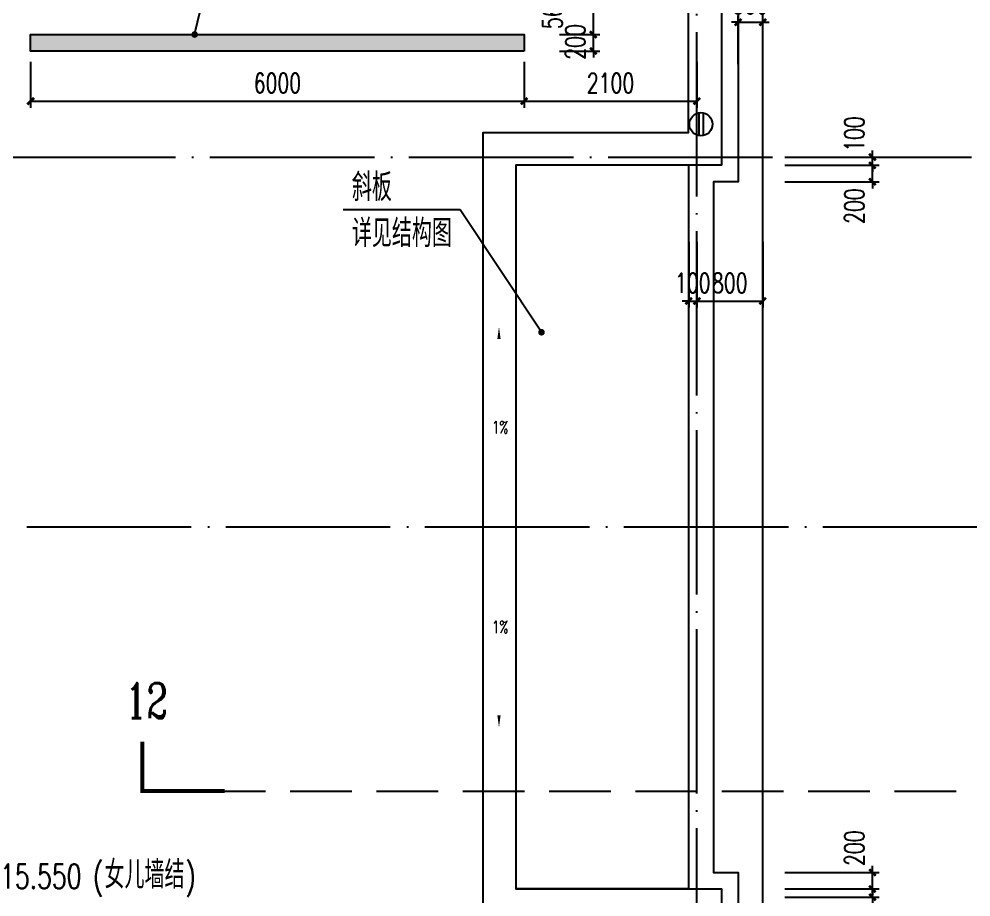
# Model space of a CAD drawing. Extents: x -1313754 to 847533, y 489853 to 941203.
# Drawn here: x 362905 to 374478, y 774223 to 784899 of the extents above; entities that cross this region are included whole.
import ezdxf

# ---------------------------------------------------------------- set-up
doc = ezdxf.new("R2010")
doc.units = 0
doc.header["$LTSCALE"] = 1000
doc.header["$MEASUREMENT"] = 0
doc.linetypes.add('DASH', pattern=[0.35, 0.25, -0.1])
doc.linetypes.add('DOTE', pattern=[2.42, 2, -0.2, 0.02, -0.2])
doc.layers.get('Defpoints').update_dxf_attribs({"color": 210})
for name, color, linetype in [('A-AXIS-DOTE', 14, 'DOTE'), ('A-AXIS-DP', 126, 'Continuous'), ('A-AXIS-SYMB', 3, 'Continuous'), ('A-DRAIN', 142, 'Continuous'), ('A-HATCH-2', 251, 'Continuous'), ('A-LIN-V', 9, 'Continuous'), ('A-SFCE', 30, 'Continuous'), ('A-WINDOW', 140, 'Continuous'), ('AS-COLN', 6, 'Continuous'), ('AS-WALL', 40, 'Continuous'), ('AS-结构边线层', 200, 'Continuous'), ('DIM_SYMB', 3, 'Continuous'), ('EQUIP_雨水斗', 7, 'Continuous'), ('PUB_TEXT', 7, 'Continuous')]:
    doc.layers.add(name, color=color, linetype=linetype)
doc.styles.add('_TCH_DIM', font='SIMPLEX', dxfattribs={"bigfont": 'GBCBIG'})
doc.styles.add('_TCH_DIM_T3', font='SIMPLEX', dxfattribs={"width": 0.705882, "bigfont": 'GBCBIG'})
doc.styles.add('_TCH_LABEL', font='COMPLEX', dxfattribs={"bigfont": 'GBCBIG'})
doc.dimstyles.new('_TCH_ARCH&&80', dxfattribs={"dimtxt": 238, "dimasz": 80, "dimexe": 80, "dimexo": 80, "dimgap": 101, "dimtad": 1, "dimdec": 0, "dimzin": 0, "dimdsep": 46, "dimtxsty": '_TCH_DIM_T3', "dimblk": 'ARCHTICK', "dimcen": 0.09, "dimclrt": 7, "dimazin": 2, "dimtfac": 1, "dimtdec": 0, "dimtix": 1, "dimtmove": 2, "dimatfit": 3, "dimfxl": 0, "dimtolj": 1, "dimtzin": 0, "dimarcsym": 0})

# ---------------------------------------------------------------- blocks, each defined once
blk = doc.blocks.new('_ArchTick')
at = {"color": 0, "linetype": 'ByBlock', "const_width": 0.4}
blk.add_lwpolyline([(-0.5, -0.5), (0.5, 0.5)], dxfattribs=at)
blk = doc.blocks.new('*D1519')
at = {"layer": 'A-AXIS-DP', "color": 0, "lineweight": -2}
for p, q in [((-129054, 782190), (-129054, 781390)), ((-128954, 782190), (-128954, 781390)), ((-129054, 781470), (-129134, 781470)), ((-129054, 781470), (-128954, 781470)), ((-128954, 781470), (-128874, 781470))]:
    blk.add_line(p, q, dxfattribs=at)
at = {"layer": 'Defpoints', "color": 0}
for p in [(-129054, 782270), (-128954, 782270), (-128954, 781470)]:
    blk.add_point(p, dxfattribs=at)
at = {"layer": 'A-AXIS-DP', "color": 0, "lineweight": -2, "xscale": 80, "yscale": 80, "zscale": 80}
blk.add_blockref('_ArchTick', (-129054, 781470), dxfattribs=at)
at = {"layer": 'A-AXIS-DP', "color": 0, "lineweight": -2, "xscale": 80, "yscale": 80, "zscale": 80, "rotation": 180}
blk.add_blockref('_ArchTick', (-128954, 781470), dxfattribs=at)
at = {"layer": 'A-AXIS-DP', "color": 7, "insert": (-129004, 781690), "char_height": 238, "attachment_point": 5, "style": '_TCH_DIM_T3'}
blk.add_mtext('\\A1;100', dxfattribs=at)
blk = doc.blocks.new('*D1520')
at = {"layer": 'A-AXIS-DP', "color": 0, "lineweight": -2}
for p, q in [((-128954, 782190), (-128954, 781390)), ((-128154, 782190), (-128154, 781390)), ((-128954, 781470), (-128154, 781470))]:
    blk.add_line(p, q, dxfattribs=at)
at = {"layer": 'Defpoints', "color": 0}
for p in [(-128954, 782270), (-128154, 782270), (-128154, 781470)]:
    blk.add_point(p, dxfattribs=at)
at = {"layer": 'A-AXIS-DP', "color": 0, "lineweight": -2, "xscale": 80, "yscale": 80, "zscale": 80, "rotation": 180}
blk.add_blockref('_ArchTick', (-128954, 781470), dxfattribs=at)
at = {"layer": 'A-AXIS-DP', "color": 0, "lineweight": -2, "xscale": 80, "yscale": 80, "zscale": 80}
blk.add_blockref('_ArchTick', (-128154, 781470), dxfattribs=at)
at = {"layer": 'A-AXIS-DP', "color": 7, "insert": (-128554, 781690), "char_height": 238, "attachment_point": 5, "style": '_TCH_DIM_T3'}
blk.add_mtext('\\A1;800', dxfattribs=at)
blk = doc.blocks.new('*D1521')
at = {"layer": 'A-AXIS-DP', "color": 0, "lineweight": -2}
for p, q in [((-128454.18452, 784350), (-128454.18452, 784940)), ((-128154.18454, 784350), (-128154.18454, 784940)), ((-128454.18452, 784860), (-128534.18452, 784860)), ((-128454.18452, 784860), (-128154.18454, 784860)), ((-128154.18454, 784860), (-128074.18454, 784860))]:
    blk.add_line(p, q, dxfattribs=at)
at = {"layer": 'Defpoints', "color": 0}
for p in [(-128154.18454, 784860), (-128454.18452, 784270), (-128154.18454, 784270)]:
    blk.add_point(p, dxfattribs=at)
at = {"layer": 'A-AXIS-DP', "color": 0, "lineweight": -2, "xscale": 80, "yscale": 80, "zscale": 80}
blk.add_blockref('_ArchTick', (-128454.18452, 784860), dxfattribs=at)
at = {"layer": 'A-AXIS-DP', "color": 0, "lineweight": -2, "xscale": 80, "yscale": 80, "zscale": 80, "rotation": 180}
blk.add_blockref('_ArchTick', (-128154.18454, 784860), dxfattribs=at)
at = {"layer": 'A-AXIS-DP', "color": 7, "insert": (-128304.18453, 785080), "char_height": 238, "attachment_point": 5, "style": '_TCH_DIM_T3'}
blk.add_mtext('\\A1;300', dxfattribs=at)
blk = doc.blocks.new('*D1528')
at = {"layer": 'A-AXIS-DP', "color": 0, "lineweight": -2}
for p, q in [((-126820, 774320), (-126820, 774400)), ((-127884, 774320), (-126740, 774320)), ((-126820, 774220), (-126820, 774320)), ((-127884, 774220), (-126740, 774220)), ((-126820, 774220), (-126820, 774140))]:
    blk.add_line(p, q, dxfattribs=at)
at = {"layer": 'Defpoints', "color": 0}
for p in [(-127964, 774320), (-126820, 774320), (-127964, 774220)]:
    blk.add_point(p, dxfattribs=at)
at = {"layer": 'A-AXIS-DP', "color": 0, "lineweight": -2, "xscale": 80, "yscale": 80, "zscale": 80}
for p, rotation in [((-126820, 774320), 270), ((-126820, 774220), 90)]:
    blk.add_blockref('_ArchTick', p, dxfattribs=dict(at, rotation=rotation))
at = {"layer": 'A-AXIS-DP', "color": 7, "insert": (-127040, 773940), "char_height": 238, "attachment_point": 5, "rotation": 90, "style": '_TCH_DIM_T3'}
blk.add_mtext('\\A1;100', dxfattribs=at)
blk = doc.blocks.new('*D1529')
at = {"layer": 'A-AXIS-DP', "color": 0, "lineweight": -2}
for p, q in [((-126820, 774520), (-126820, 774600)), ((-127884, 774520), (-126740, 774520)), ((-126820, 774320), (-126820, 774520)), ((-127884, 774320), (-126740, 774320)), ((-126820, 774320), (-126820, 774240))]:
    blk.add_line(p, q, dxfattribs=at)
at = {"layer": 'Defpoints', "color": 0}
for p in [(-127964, 774520), (-126820, 774520), (-127964, 774320)]:
    blk.add_point(p, dxfattribs=at)
at = {"layer": 'A-AXIS-DP', "color": 0, "lineweight": -2, "xscale": 80, "yscale": 80, "zscale": 80}
for p, rotation in [((-126820, 774520), 270), ((-126820, 774320), 90)]:
    blk.add_blockref('_ArchTick', p, dxfattribs=dict(at, rotation=rotation))
at = {"layer": 'A-AXIS-DP', "color": 7, "insert": (-127040, 774816), "char_height": 238, "attachment_point": 5, "rotation": 90, "style": '_TCH_DIM_T3'}
blk.add_mtext('\\A1;200', dxfattribs=at)
blk = doc.blocks.new('*D1530')
at = {"layer": 'A-AXIS-DP', "color": 0, "lineweight": -2}
for p, q in [((-126820, 783220), (-126820, 783300)), ((-127884, 783220), (-126740, 783220)), ((-126820, 783120), (-126820, 783220)), ((-127884, 783120), (-126740, 783120)), ((-126820, 783120), (-126820, 783040))]:
    blk.add_line(p, q, dxfattribs=at)
at = {"layer": 'Defpoints', "color": 0}
for p in [(-127964, 783220), (-126820, 783220), (-127964, 783120)]:
    blk.add_point(p, dxfattribs=at)
at = {"layer": 'A-AXIS-DP', "color": 0, "lineweight": -2, "xscale": 80, "yscale": 80, "zscale": 80}
for p, rotation in [((-126820, 783220), 270), ((-126820, 783120), 90)]:
    blk.add_blockref('_ArchTick', p, dxfattribs=dict(at, rotation=rotation))
at = {"layer": 'A-AXIS-DP', "color": 7, "insert": (-127040, 783500), "char_height": 238, "attachment_point": 5, "rotation": 90, "style": '_TCH_DIM_T3'}
blk.add_mtext('\\A1;100', dxfattribs=at)
blk = doc.blocks.new('*D1531')
at = {"layer": 'A-AXIS-DP', "color": 0, "lineweight": -2}
for p, q in [((-126820, 783120), (-126820, 783200)), ((-127884, 783120), (-126740, 783120)), ((-126820, 782920), (-126820, 783120)), ((-127884, 782920), (-126740, 782920)), ((-126820, 782920), (-126820, 782840))]:
    blk.add_line(p, q, dxfattribs=at)
at = {"layer": 'Defpoints', "color": 0}
for p in [(-127964, 783120), (-126820, 783120), (-127964, 782920)]:
    blk.add_point(p, dxfattribs=at)
at = {"layer": 'A-AXIS-DP', "color": 0, "lineweight": -2, "xscale": 80, "yscale": 80, "zscale": 80}
for p, rotation in [((-126820, 783120), 270), ((-126820, 782920), 90)]:
    blk.add_blockref('_ArchTick', p, dxfattribs=dict(at, rotation=rotation))
at = {"layer": 'A-AXIS-DP', "color": 7, "insert": (-127040, 782624), "char_height": 238, "attachment_point": 5, "rotation": 90, "style": '_TCH_DIM_T3'}
blk.add_mtext('\\A1;200', dxfattribs=at)
blk = doc.blocks.new('*D1586')
at = {"layer": 'A-AXIS-DP', "color": 0, "lineweight": -2}
for p, q in [((-130626, 785275), (-130133, 785275)), ((-130213, 784710), (-130213, 785275)), ((-130626, 784710), (-130133, 784710))]:
    blk.add_line(p, q, dxfattribs=at)
at = {"layer": 'Defpoints', "color": 0}
for p in [(-130706, 785275), (-130213, 785275), (-130706, 784710)]:
    blk.add_point(p, dxfattribs=at)
at = {"layer": 'A-AXIS-DP', "color": 0, "lineweight": -2, "xscale": 80, "yscale": 80, "zscale": 80}
for p, rotation in [((-130213, 785275), 90), ((-130213, 784710), 270)]:
    blk.add_blockref('_ArchTick', p, dxfattribs=dict(at, rotation=rotation))
at = {"layer": 'A-AXIS-DP', "color": 7, "insert": (-130713, 784993), "char_height": 238, "attachment_point": 5, "rotation": 90, "style": '_TCH_DIM_T3'}
blk.add_mtext('\\A1;565', dxfattribs=at)
blk = doc.blocks.new('*D1587')
at = {"layer": 'A-AXIS-DP', "color": 0, "lineweight": -2}
for p, q in [((-130213, 784710), (-130213, 784790)), ((-130626, 784710), (-130133, 784710)), ((-130213, 784510), (-130213, 784710)), ((-130626, 784510), (-130133, 784510)), ((-130213, 784510), (-130213, 784430))]:
    blk.add_line(p, q, dxfattribs=at)
at = {"layer": 'Defpoints', "color": 0}
for p in [(-130706, 784710), (-130213, 784710), (-130706, 784510)]:
    blk.add_point(p, dxfattribs=at)
at = {"layer": 'A-AXIS-DP', "color": 0, "lineweight": -2, "xscale": 80, "yscale": 80, "zscale": 80}
for p, rotation in [((-130213, 784710), 270), ((-130213, 784510), 90)]:
    blk.add_blockref('_ArchTick', p, dxfattribs=dict(at, rotation=rotation))
at = {"layer": 'A-AXIS-DP', "color": 7, "insert": (-130433, 784620), "char_height": 238, "attachment_point": 5, "rotation": 90, "style": '_TCH_DIM_T3'}
blk.add_mtext('\\A1;200', dxfattribs=at)
blk = doc.blocks.new('*D1588')
at = {"layer": 'A-AXIS-DP', "color": 0, "lineweight": -2}
for p, q in [((-137054, 784380), (-137054, 783820)), ((-131054, 784380), (-131054, 783820)), ((-137054, 783900), (-131054, 783900))]:
    blk.add_line(p, q, dxfattribs=at)
at = {"layer": 'Defpoints', "color": 0}
for p in [(-137054, 784460), (-131054, 784460), (-131054, 783900)]:
    blk.add_point(p, dxfattribs=at)
at = {"layer": 'A-AXIS-DP', "color": 0, "lineweight": -2, "xscale": 80, "yscale": 80, "zscale": 80, "rotation": 180}
blk.add_blockref('_ArchTick', (-137054, 783900), dxfattribs=at)
at = {"layer": 'A-AXIS-DP', "color": 0, "lineweight": -2, "xscale": 80, "yscale": 80, "zscale": 80}
blk.add_blockref('_ArchTick', (-131054, 783900), dxfattribs=at)
at = {"layer": 'A-AXIS-DP', "color": 7, "insert": (-134054, 784120), "char_height": 238, "attachment_point": 5, "style": '_TCH_DIM_T3'}
blk.add_mtext('\\A1;6000', dxfattribs=at)
blk = doc.blocks.new('*D1589')
at = {"layer": 'A-AXIS-DP', "color": 0, "lineweight": -2}
for p, q in [((-131054, 784380), (-131054, 783820)), ((-128954, 784380), (-128954, 783820)), ((-131054, 783900), (-128954, 783900))]:
    blk.add_line(p, q, dxfattribs=at)
at = {"layer": 'Defpoints', "color": 0}
for p in [(-131054, 784460), (-128954, 784460), (-128954, 783900)]:
    blk.add_point(p, dxfattribs=at)
at = {"layer": 'A-AXIS-DP', "color": 0, "lineweight": -2, "xscale": 80, "yscale": 80, "zscale": 80, "rotation": 180}
blk.add_blockref('_ArchTick', (-131054, 783900), dxfattribs=at)
at = {"layer": 'A-AXIS-DP', "color": 0, "lineweight": -2, "xscale": 80, "yscale": 80, "zscale": 80}
blk.add_blockref('_ArchTick', (-128954, 783900), dxfattribs=at)
at = {"layer": 'A-AXIS-DP', "color": 7, "insert": (-130004, 784120), "char_height": 238, "attachment_point": 5, "style": '_TCH_DIM_T3'}
blk.add_mtext('\\A1;2100', dxfattribs=at)
blk = doc.blocks.new('$TwtSys$00000139')
at = {"color": 7}
for p, q in [((-18.8, 91.9, 0), (-18.8, -91.9, 0)), ((18.8, 91.9, 0), (18.8, -91.9, 0))]:
    blk.add_line(p, q, dxfattribs=at)
blk.add_circle((0, 0, 0), 93.8)
blk = doc.blocks.new('43243')
at = {"layer": 'AS-结构边线层'}
blk.add_lwpolyline([(371646, 818320), (371646, 782920), (371346, 782920), (371346, 774520), (371646, 774520), (371646, 741420), (359546, 741420), (359546, 741720), (359446, 741720), (359446, 741920), (357146, 741920), (357146, 741720), (356846, 741720), (356846, 741420), (356046, 741420), (356046, 741420), (356046, 832020)], dxfattribs=at)
blk = doc.blocks.new('dote')
at = {"layer": 'A-AXIS-DOTE'}
for p, q in [((91882.2, -264080), (91882.2, 36662.3)), ((76282.2, -21600), (98661.5, -21600)), ((112355, -26100), (76282.2, -26100))]:
    blk.add_line(p, q, dxfattribs=at)
at = {"layer": 'DIM_SYMB', "const_width": 50}
blk.add_lwpolyline([(85141.4, -28708.6), (85141.4, -29308.6), (86141.4, -29308.6)], dxfattribs=at)
at = {"layer": 'DIM_SYMB', "linetype": 'DASH', "ltscale": 3}
blk.add_lwpolyline([(85886.4, -29308.6), (162136.4, -29308.6)], dxfattribs=at)
at = {"layer": 'PUB_TEXT', "style": '_TCH_LABEL', "width": 0.705882}
blk.add_text('12', height=425, dxfattribs=at).set_placement((84934.2, -28421.1))
blk = doc.blocks.new('rrrrrrrrrrrrrrrrrrrrr')
at = {"layer": 'A-HATCH-2'}
h = blk.add_hatch(dxfattribs=at)
h.set_pattern_fill('混凝土', color=8, scale=30, angle=-90)
h.set_pattern_definition([(320, (95317.41, 335405.16), (-18.82564, -215.178055), [22.5, -247.5]), (265, (95317.41, 335405.16), (225.65764, 41.6254), [18, -198]), (10.4514, (95315.84, 335387.23), (206.83186, -173.552815), [19.12206, -210.34263]), (316.1842, (95377.4, 335405.16), (-49.6557, -320.17231), [33.75, -371.25]), (6.6356, (95373.27, 335378.48), (292.23536, -280.39881), [28.68309, -315.5139]), (261.1842, (95377.4, 335405.16), (292.23558, -280.39858), [27, -297]), (291, (95362.41, 335375.16), (-120.78567, -179.072116), [22.5, -247.5]), (236, (95362.41, 335375.16), (217.54501, -72.9946), [18, -198]), (341.4514, (95352.35, 335360.23), (96.75915, -252.06679), [19.12206, -210.34263]), (307.5, (95317.41, 335405.16), (99.868156, -3.647957), [0, -195.6, 0, -201, 0, -198.75]), (277.5, (95317.41, 335405.16), (118.323514, -78.920861), [0, -114.6, 0, -191.1, 0, -75.75]), (237.5, (95317.41, 335472.06), (-6.766462, -160.146731), [0, -75, 0, -234, 0, -310.5]), (227.5, (95317.41, 335502.06), (30.031495, -174.95585), [0, -97.5, 0, -155.4, 0, -220.5])])
h.paths.add_polyline_path([(-137054.2, 784710), (-137054.2, 784510), (-131054.2, 784510), (-131054.2, 784710)])
at = {"layer": 'A-AXIS-SYMB'}
for points in [[(-131360, 780061.6, 0, 0, 0), (-131360, 781156.6, 0, 40, 0), (-131360, 781006.6, 0, 0, 0)], [(-131360, 777378.4, 0, 0, 0), (-131360, 776283.4, 0, 40, 0), (-131360, 776433.4, 0, 0, 0)]]:
    blk.add_lwpolyline(points, format="xyseb", dxfattribs=at)
at = {"layer": 'A-DRAIN'}
blk.add_line((-131154.2, 778720), (-131554.2, 778720), dxfattribs=at)
for points in [[(-144054.2, 741120), (-142954.2, 741120), (-142954.2, 741720), (-140654.2, 741720), (-140654.2, 741120), (-128154.2, 741120), (-128154.2, 832520), (-140654.2, 832520), (-140654.2, 831920), (-142954.2, 831920), (-142954.2, 832520), (-144054.2, 832520)], [(-129054.2, 741620), (-129054.2, 773920), (-131554.2, 773920), (-131554.2, 783520), (-129054.2, 783520), (-129054.2, 817720), (-131554.2, 817720), (-131554.2, 821620), (-129054.2, 821620), (-129054.2, 832020)]]:
    blk.add_lwpolyline(points, dxfattribs=at)
at = {"layer": 'A-LIN-V'}
for p, q in [((-129054.2, 783120), (-131154.2, 783120)), ((-131154.2, 783120), (-131154.2, 774320)), ((-129054.2, 774320), (-131154.2, 774320))]:
    blk.add_line(p, q, dxfattribs=at)
at = {"layer": 'A-SFCE'}
for points in [[(-128454.2, 818320), (-128454.2, 782920), (-128754.2, 782920), (-128754.2, 774520), (-128454.2, 774520), (-128454.2, 741420), (-140554.2, 741420), (-140554.2, 741720), (-140654.2, 741720), (-140654.2, 741920), (-142940, 741920)], [(-136854.2, 832020), (-128654.2, 832020), (-128654.2, 821220), (-129054.2, 821220), (-129054.2, 818120), (-128654.2, 818120), (-128654.2, 783120), (-129054.2, 783120), (-129054.2, 774320), (-128654.2, 774320), (-128654.2, 741620), (-140354.2, 741620), (-140354.2, 741920), (-140454.2, 741920), (-140454.2, 744570), (-143154.2, 744570), (-143154.2, 741920), (-143454.2, 741920), (-143454.2, 741920), (-143854.2, 741920), (-143854.2, 749670)]]:
    blk.add_lwpolyline(points, dxfattribs=at)
at = {"layer": 'AS-COLN'}
blk.add_lwpolyline([(-131054.2, 784510), (-137054.2, 784510), (-137054.2, 784710), (-131054.2, 784710)], close=True, dxfattribs=at)
at = {"layer": 'DIM_SYMB'}
for p, q in [((-135060, 784710), (-133260, 792230)), ((-131833.5, 782580), (-133253.5, 782580)), ((-130843.5, 781090), (-131833.5, 782580))]:
    blk.add_line(p, q, dxfattribs=at)
at = {"layer": 'DIM_SYMB', "const_width": 40}
for points in [[(-135064.7, 784690.5, 1), (-135055.3, 784729.5, 1)], [(-130832.4, 781073.3, 1), (-130854.6, 781106.7, 1)]]:
    blk.add_lwpolyline(points, format="xyb", close=True, dxfattribs=at)
at = {"layer": 'EQUIP_雨水斗', "linetype": 'Continuous', "xscale": 1.5, "yscale": 1.5, "zscale": 1.5}
blk.add_blockref('$TwtSys$00000139', (-128904.2, 783620), dxfattribs=at)
at = {"layer": 'PUB_TEXT', "style": '_TCH_DIM'}
for s, p in [('斜板', (-133148.5, 782685)), ('详见结构图', (-133148.5, 782125)), ('女儿墙结', (-136155.5, 774325))]:
    blk.add_text(s, height=337.59, dxfattribs=at).set_placement(p)
at = {"layer": 'PUB_TEXT', "style": '_TCH_DIM', "width": 0.705882}
for s, height, p in [('1%%%', 148.75, (-131445, 779860.4)), ('1%%%', 148.75, (-131445, 777430.9)), ('15.550', 297.5, (-137425.5, 774325)), ('(', 297.5, (-136295.5, 774325)), (')', 297.5, (-135172.5, 774325))]:
    blk.add_text(s, height=height, dxfattribs=at).set_placement(p)
at = {"layer": 'A-AXIS-DP'}
for base, p1, p2, picture, middle in [((-130213.2, 785275), (-130705.8, 784710), (-130705.8, 785275), '*D1586', (-130713.2, 784992.5)), ((-130213.2, 784710), (-130705.8, 784510), (-130705.8, 784710), '*D1587', (-130433.2, 784620)), ((-126820, 783220), (-127964.2, 783120), (-127964.2, 783220), '*D1530', (-127040, 783500)), ((-126820, 783120), (-127964.2, 782920), (-127964.2, 783120), '*D1531', (-127040, 782624)), ((-126820, 774520), (-127964.2, 774320), (-127964.2, 774520), '*D1529', (-127040, 774816)), ((-126820, 774320), (-127964.2, 774220), (-127964.2, 774320), '*D1528', (-127040, 773940))]:
    dim = blk.add_linear_dim(base=base, p1=p1, p2=p2, angle=90, dimstyle='_TCH_ARCH&&80', dxfattribs=at)
    dim.commit()
    dim.dimension.update_dxf_attribs({"geometry": picture, "text_midpoint": middle, "dimtype": 161})
for p1, p2, distance, picture, middle in [((-128454.2, 784270), (-128154.2, 784270), 590, '*D1521', (-128304.2, 785080)), ((-137054.2, 784460), (-131054.2, 784460), -560, '*D1588', (-134054.2, 784120)), ((-131054.2, 784460), (-128954.2, 784460), -560, '*D1589', (-130004.2, 784120)), ((-129054.2, 782270), (-128954.2, 782270), -800, '*D1519', (-129004.2, 781690)), ((-128954.2, 782270), (-128154.2, 782270), -800, '*D1520', (-128554.2, 781690))]:
    dim = blk.add_aligned_dim(p1=p1, p2=p2, distance=distance, dimstyle='_TCH_ARCH&&80', dxfattribs=at)
    dim.commit()
    dim.dimension.update_dxf_attribs({"geometry": picture, "text_midpoint": middle})

msp = doc.modelspace()

# ---------------------------------------------------------------- linework, layer by layer
at = {"layer": 'A-SFCE'}
msp.add_lwpolyline([(371445.8, 832020), (371445.8, 821220), (368945.8, 821220), (368945.8, 818120), (371445.8, 818120), (371445.8, 783120), (368945.8, 783120), (368945.8, 774320), (371445.8, 774320), (371445.8, 741620)], dxfattribs=at)

# ---------------------------------------------------------------- block references
msp.add_blockref('rrrrrrrrrrrrrrrrrrrrr', (500100, 0))
at = {"layer": 'A-WINDOW'}
msp.add_blockref('43243', (0, 0), dxfattribs=at)
at = {"layer": 'AS-WALL'}
msp.add_blockref('dote', (279263.6, 804820), dxfattribs=at)

doc.saveas('drawing.dxf')
